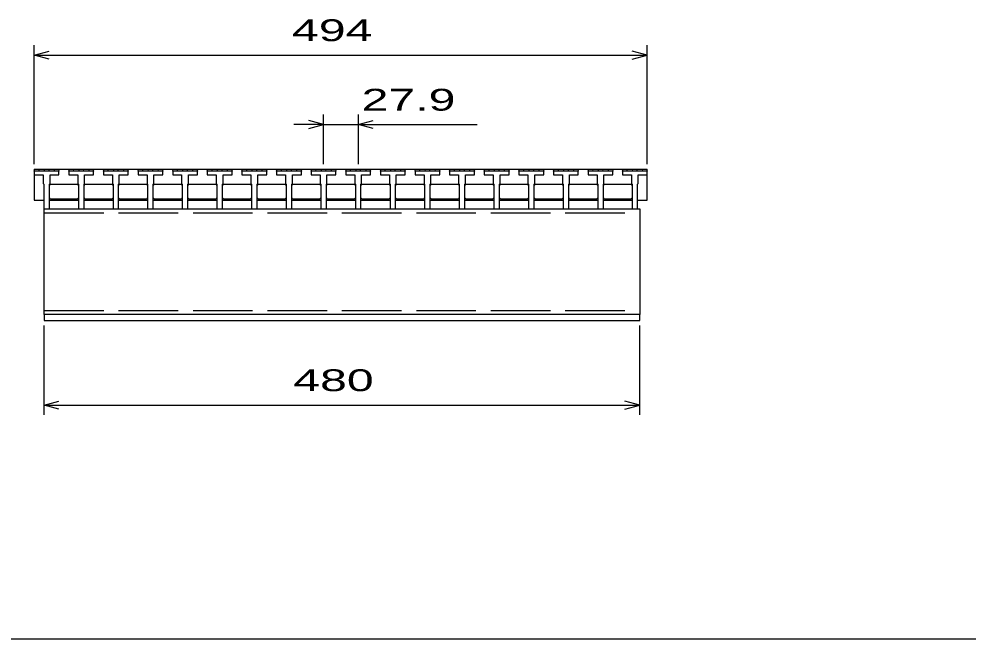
# Model space of a CAD drawing. Units: millimetres, scale not verified. Extents: x -1456 to 1385, y -1026 to 843.
# Drawn here: x -996 to -231, y -917 to -418 of the extents above; entities that cross this region are included whole.
import ezdxf
from ezdxf.enums import TextEntityAlignment as Align

# ---------------------------------------------------------------- set-up
doc = ezdxf.new("R2010")
doc.units = ezdxf.units.MM
doc.header["$LTSCALE"] = 8
doc.linetypes.add('DASHED', pattern=[7.5, 6, -1.5])
for name, color, linetype, lineweight in [('0_2', 150, 'Continuous', 25), ('16', 3, 'Continuous', 25), ('22', 2, 'Continuous', 25)]:
    doc.layers.add(name, color=color, linetype=linetype, lineweight=lineweight)
doc.styles.add('ベクトル', font='')
doc.styles.get('ベクトル').set_extended_font_data('ベクトル')

msp = doc.modelspace()

# ---------------------------------------------------------------- linework, layer by layer
at = {"layer": '0_2'}
msp.add_line((1384.8, -917.2), (-1383.2, -917.2), dxfattribs=at)
at = {"layer": '16'}
for p, q in [((-983.8, -540.2), (-983.3, -538.7)), ((-983.8, -538.7), (-489.8, -538.7)), ((-983.8, -538.7), (-983.8, -563.7)), ((-983.8, -540.2), (-983.8, -543.2)), ((-963.8, -540.2), (-983.8, -540.2)), ((-983.3, -538.7), (-980.4, -538.7)), ((-980.4, -538.7), (-979.9, -540.2)), ((-975.75, -540.2), (-975.25, -538.7)), ((-975.25, -538.7), (-972.35, -538.7)), ((-972.35, -538.7), (-971.85, -540.2)), ((-967.7, -540.2), (-967.2, -538.7)), ((-967.2, -538.7), (-964.3, -538.7)), ((-964.3, -538.7), (-963.8, -540.2)), ((-963.8, -543.2), (-963.8, -540.2)), ((-955.9, -540.2), (-955.4, -538.7)), ((-955.9, -540.2), (-955.9, -543.2)), ((-935.9, -540.2), (-955.9, -540.2)), ((-955.4, -538.7), (-952.5, -538.7)), ((-952.5, -538.7), (-952, -540.2)), ((-947.85, -540.2), (-947.35, -538.7)), ((-947.35, -538.7), (-944.45, -538.7)), ((-944.45, -538.7), (-943.95, -540.2)), ((-939.8, -540.2), (-939.3, -538.7)), ((-939.3, -538.7), (-936.4, -538.7)), ((-936.4, -538.7), (-935.9, -540.2)), ((-935.9, -543.2), (-935.9, -540.2)), ((-928, -540.2), (-927.5, -538.7)), ((-928, -540.2), (-928, -543.2)), ((-908, -540.2), (-928, -540.2)), ((-927.5, -538.7), (-924.6, -538.7)), ((-924.6, -538.7), (-924.1, -540.2)), ((-919.95, -540.2), (-919.45, -538.7)), ((-919.45, -538.7), (-916.55, -538.7)), ((-916.55, -538.7), (-916.05, -540.2)), ((-911.9, -540.2), (-911.4, -538.7)), ((-911.4, -538.7), (-908.5, -538.7)), ((-908.5, -538.7), (-908, -540.2)), ((-908, -543.2), (-908, -540.2)), ((-900.1, -540.2), (-899.6, -538.7)), ((-900.1, -540.2), (-900.1, -543.2)), ((-880.1, -540.2), (-900.1, -540.2)), ((-899.6, -538.7), (-896.7, -538.7)), ((-896.7, -538.7), (-896.2, -540.2)), ((-892.05, -540.2), (-891.55, -538.7)), ((-891.55, -538.7), (-888.65, -538.7)), ((-888.65, -538.7), (-888.15, -540.2)), ((-884, -540.2), (-883.5, -538.7)), ((-883.5, -538.7), (-880.6, -538.7)), ((-880.6, -538.7), (-880.1, -540.2)), ((-880.1, -543.2), (-880.1, -540.2)), ((-872.2, -540.2), (-871.7, -538.7)), ((-872.2, -540.2), (-872.2, -543.2)), ((-852.2, -540.2), (-872.2, -540.2)), ((-871.7, -538.7), (-868.8, -538.7)), ((-868.8, -538.7), (-868.3, -540.2)), ((-864.15, -540.2), (-863.65, -538.7)), ((-863.65, -538.7), (-860.75, -538.7)), ((-860.75, -538.7), (-860.25, -540.2)), ((-856.1, -540.2), (-855.6, -538.7)), ((-855.6, -538.7), (-852.7, -538.7)), ((-852.7, -538.7), (-852.2, -540.2)), ((-852.2, -543.2), (-852.2, -540.2)), ((-844.3, -540.2), (-843.8, -538.7)), ((-844.3, -540.2), (-844.3, -543.2)), ((-824.3, -540.2), (-844.3, -540.2)), ((-843.8, -538.7), (-840.9, -538.7)), ((-840.9, -538.7), (-840.4, -540.2)), ((-836.25, -540.2), (-835.75, -538.7)), ((-835.75, -538.7), (-832.85, -538.7)), ((-832.85, -538.7), (-832.35, -540.2)), ((-828.2, -540.2), (-827.7, -538.7)), ((-827.7, -538.7), (-824.8, -538.7)), ((-824.8, -538.7), (-824.3, -540.2)), ((-824.3, -543.2), (-824.3, -540.2)), ((-816.4, -540.2), (-815.9, -538.7)), ((-816.4, -540.2), (-816.4, -543.2)), ((-796.4, -540.2), (-816.4, -540.2)), ((-815.9, -538.7), (-813, -538.7)), ((-813, -538.7), (-812.5, -540.2)), ((-808.35, -540.2), (-807.85, -538.7)), ((-807.85, -538.7), (-804.95, -538.7)), ((-804.95, -538.7), (-804.45, -540.2)), ((-800.3, -540.2), (-799.8, -538.7)), ((-799.8, -538.7), (-796.9, -538.7)), ((-796.9, -538.7), (-796.4, -540.2)), ((-796.4, -543.2), (-796.4, -540.2)), ((-788.5, -540.2), (-788, -538.7)), ((-788.5, -540.2), (-788.5, -543.2)), ((-768.5, -540.2), (-788.5, -540.2)), ((-788, -538.7), (-785.1, -538.7)), ((-785.1, -538.7), (-784.6, -540.2)), ((-780.45, -540.2), (-779.95, -538.7)), ((-779.95, -538.7), (-777.05, -538.7)), ((-777.05, -538.7), (-776.55, -540.2)), ((-772.4, -540.2), (-771.9, -538.7)), ((-771.9, -538.7), (-769, -538.7)), ((-769, -538.7), (-768.5, -540.2)), ((-768.5, -543.2), (-768.5, -540.2)), ((-760.6, -540.2), (-760.1, -538.7)), ((-760.6, -540.2), (-760.6, -543.2)), ((-740.6, -540.2), (-760.6, -540.2)), ((-760.1, -538.7), (-757.2, -538.7)), ((-757.2, -538.7), (-756.7, -540.2)), ((-752.55, -540.2), (-752.05, -538.7)), ((-752.05, -538.7), (-749.15, -538.7)), ((-749.15, -538.7), (-748.65, -540.2)), ((-744.5, -540.2), (-744, -538.7)), ((-744, -538.7), (-741.1, -538.7)), ((-741.1, -538.7), (-740.6, -540.2)), ((-740.6, -543.2), (-740.6, -540.2)), ((-732.7, -540.2), (-732.2, -538.7)), ((-732.7, -540.2), (-732.7, -543.2)), ((-712.7, -540.2), (-732.7, -540.2)), ((-732.2, -538.7), (-729.3, -538.7)), ((-729.3, -538.7), (-728.8, -540.2)), ((-724.65, -540.2), (-724.15, -538.7)), ((-724.15, -538.7), (-721.25, -538.7)), ((-721.25, -538.7), (-720.75, -540.2)), ((-716.6, -540.2), (-716.1, -538.7)), ((-716.1, -538.7), (-713.2, -538.7)), ((-713.2, -538.7), (-712.7, -540.2)), ((-712.7, -543.2), (-712.7, -540.2)), ((-704.8, -540.2), (-704.3, -538.7)), ((-704.8, -540.2), (-704.8, -543.2)), ((-684.8, -540.2), (-704.8, -540.2)), ((-704.3, -538.7), (-701.4, -538.7)), ((-701.4, -538.7), (-700.9, -540.2)), ((-696.75, -540.2), (-696.25, -538.7)), ((-696.25, -538.7), (-693.35, -538.7)), ((-693.35, -538.7), (-692.85, -540.2)), ((-688.7, -540.2), (-688.2, -538.7)), ((-688.2, -538.7), (-685.3, -538.7)), ((-685.3, -538.7), (-684.8, -540.2)), ((-684.8, -543.2), (-684.8, -540.2)), ((-676.9, -540.2), (-676.4, -538.7)), ((-676.9, -540.2), (-676.9, -543.2)), ((-656.9, -540.2), (-676.9, -540.2)), ((-676.4, -538.7), (-673.5, -538.7)), ((-673.5, -538.7), (-673, -540.2)), ((-668.85, -540.2), (-668.35, -538.7)), ((-668.35, -538.7), (-665.45, -538.7)), ((-665.45, -538.7), (-664.95, -540.2)), ((-660.8, -540.2), (-660.3, -538.7)), ((-660.3, -538.7), (-657.4, -538.7)), ((-657.4, -538.7), (-656.9, -540.2)), ((-656.9, -543.2), (-656.9, -540.2)), ((-649, -540.2), (-648.5, -538.7)), ((-649, -540.2), (-649, -543.2)), ((-629, -540.2), (-649, -540.2)), ((-648.5, -538.7), (-645.6, -538.7)), ((-645.6, -538.7), (-645.1, -540.2)), ((-640.95, -540.2), (-640.45, -538.7)), ((-640.45, -538.7), (-637.55, -538.7)), ((-637.55, -538.7), (-637.05, -540.2)), ((-632.9, -540.2), (-632.4, -538.7)), ((-632.4, -538.7), (-629.5, -538.7)), ((-629.5, -538.7), (-629, -540.2)), ((-629, -543.2), (-629, -540.2)), ((-621.1, -540.2), (-620.6, -538.7)), ((-621.1, -540.2), (-621.1, -543.2)), ((-601.1, -540.2), (-621.1, -540.2)), ((-620.6, -538.7), (-617.7, -538.7)), ((-617.7, -538.7), (-617.2, -540.2)), ((-613.05, -540.2), (-612.55, -538.7)), ((-612.55, -538.7), (-609.65, -538.7)), ((-609.65, -538.7), (-609.15, -540.2)), ((-605, -540.2), (-604.5, -538.7)), ((-604.5, -538.7), (-601.6, -538.7)), ((-601.6, -538.7), (-601.1, -540.2)), ((-601.1, -543.2), (-601.1, -540.2)), ((-593.2, -540.2), (-592.7, -538.7)), ((-593.2, -540.2), (-593.2, -543.2)), ((-573.2, -540.2), (-593.2, -540.2)), ((-592.7, -538.7), (-589.8, -538.7)), ((-589.8, -538.7), (-589.3, -540.2)), ((-585.15, -540.2), (-584.65, -538.7)), ((-584.65, -538.7), (-581.75, -538.7)), ((-581.75, -538.7), (-581.25, -540.2)), ((-577.1, -540.2), (-576.6, -538.7)), ((-576.6, -538.7), (-573.7, -538.7)), ((-573.7, -538.7), (-573.2, -540.2)), ((-573.2, -543.2), (-573.2, -540.2)), ((-565.3, -540.2), (-564.8, -538.7)), ((-565.3, -540.2), (-565.3, -543.2)), ((-545.3, -540.2), (-565.3, -540.2)), ((-564.8, -538.7), (-561.9, -538.7)), ((-561.9, -538.7), (-561.4, -540.2)), ((-557.25, -540.2), (-556.75, -538.7)), ((-556.75, -538.7), (-553.85, -538.7)), ((-553.85, -538.7), (-553.35, -540.2)), ((-549.2, -540.2), (-548.7, -538.7)), ((-548.7, -538.7), (-545.8, -538.7)), ((-545.8, -538.7), (-545.3, -540.2)), ((-545.3, -543.2), (-545.3, -540.2)), ((-537.4, -540.2), (-536.9, -538.7)), ((-537.4, -540.2), (-537.4, -543.2)), ((-517.4, -540.2), (-537.4, -540.2)), ((-536.9, -538.7), (-534, -538.7)), ((-534, -538.7), (-533.5, -540.2)), ((-529.35, -540.2), (-528.85, -538.7)), ((-528.85, -538.7), (-525.95, -538.7)), ((-525.95, -538.7), (-525.45, -540.2)), ((-521.3, -540.2), (-520.8, -538.7)), ((-520.8, -538.7), (-517.9, -538.7)), ((-517.9, -538.7), (-517.4, -540.2)), ((-517.4, -543.2), (-517.4, -540.2)), ((-509.8, -540.2), (-509.3, -538.7)), ((-509.8, -540.2), (-509.8, -543.2)), ((-489.8, -540.2), (-509.8, -540.2)), ((-509.3, -538.7), (-506.4, -538.7)), ((-506.4, -538.7), (-505.9, -540.2)), ((-501.75, -540.2), (-501.25, -538.7)), ((-501.25, -538.7), (-498.35, -538.7)), ((-498.35, -538.7), (-497.85, -540.2)), ((-493.7, -540.2), (-493.2, -538.7)), ((-493.2, -538.7), (-490.3, -538.7)), ((-490.3, -538.7), (-489.8, -540.2)), ((-489.8, -563.7), (-489.8, -538.7)), ((-489.8, -543.2), (-489.8, -540.2)), ((-983.8, -543.2), (-976.55, -543.2)), ((-976.55, -543.2), (-976.55, -550.2)), ((-976.55, -550.2), (-976.05, -550.7)), ((-971.55, -550.7), (-971.05, -550.2)), ((-971.05, -550.2), (-971.05, -543.2)), ((-971.05, -543.2), (-963.8, -543.2)), ((-955.9, -543.2), (-948.65, -543.2)), ((-948.65, -543.2), (-948.65, -550.2)), ((-948.65, -550.2), (-948.15, -550.7)), ((-943.65, -550.7), (-943.15, -550.2)), ((-943.15, -550.2), (-943.15, -543.2)), ((-943.15, -543.2), (-935.9, -543.2)), ((-928, -543.2), (-920.75, -543.2)), ((-920.75, -543.2), (-920.75, -550.2)), ((-920.75, -550.2), (-920.25, -550.7)), ((-915.75, -550.7), (-915.25, -550.2)), ((-915.25, -550.2), (-915.25, -543.2)), ((-915.25, -543.2), (-908, -543.2)), ((-900.1, -543.2), (-892.85, -543.2)), ((-892.85, -543.2), (-892.85, -550.2)), ((-892.85, -550.2), (-892.35, -550.7)), ((-887.85, -550.7), (-887.35, -550.2)), ((-887.35, -550.2), (-887.35, -543.2)), ((-887.35, -543.2), (-880.1, -543.2)), ((-872.2, -543.2), (-864.95, -543.2)), ((-864.95, -543.2), (-864.95, -550.2)), ((-864.95, -550.2), (-864.45, -550.7)), ((-859.95, -550.7), (-859.45, -550.2)), ((-859.45, -550.2), (-859.45, -543.2)), ((-859.45, -543.2), (-852.2, -543.2)), ((-844.3, -543.2), (-837.05, -543.2)), ((-837.05, -543.2), (-837.05, -550.2)), ((-837.05, -550.2), (-836.55, -550.7)), ((-832.05, -550.7), (-831.55, -550.2)), ((-831.55, -550.2), (-831.55, -543.2)), ((-831.55, -543.2), (-824.3, -543.2)), ((-816.4, -543.2), (-809.15, -543.2)), ((-809.15, -543.2), (-809.15, -550.2)), ((-809.15, -550.2), (-808.65, -550.7)), ((-804.15, -550.7), (-803.65, -550.2)), ((-803.65, -550.2), (-803.65, -543.2)), ((-803.65, -543.2), (-796.4, -543.2)), ((-788.5, -543.2), (-781.25, -543.2)), ((-781.25, -543.2), (-781.25, -550.2)), ((-781.25, -550.2), (-780.75, -550.7)), ((-776.25, -550.7), (-775.75, -550.2)), ((-775.75, -550.2), (-775.75, -543.2)), ((-775.75, -543.2), (-768.5, -543.2)), ((-760.6, -543.2), (-753.35, -543.2)), ((-753.35, -543.2), (-753.35, -550.2)), ((-753.35, -550.2), (-752.85, -550.7)), ((-748.35, -550.7), (-747.85, -550.2)), ((-747.85, -550.2), (-747.85, -543.2)), ((-747.85, -543.2), (-740.6, -543.2)), ((-732.7, -543.2), (-725.45, -543.2)), ((-725.45, -543.2), (-725.45, -550.2)), ((-725.45, -550.2), (-724.95, -550.7)), ((-720.45, -550.7), (-719.95, -550.2)), ((-719.95, -550.2), (-719.95, -543.2)), ((-719.95, -543.2), (-712.7, -543.2)), ((-704.8, -543.2), (-697.55, -543.2)), ((-697.55, -543.2), (-697.55, -550.2)), ((-697.55, -550.2), (-697.05, -550.7)), ((-692.55, -550.7), (-692.05, -550.2)), ((-692.05, -550.2), (-692.05, -543.2)), ((-692.05, -543.2), (-684.8, -543.2)), ((-676.9, -543.2), (-669.65, -543.2)), ((-669.65, -543.2), (-669.65, -550.2)), ((-669.65, -550.2), (-669.15, -550.7)), ((-664.65, -550.7), (-664.15, -550.2)), ((-664.15, -550.2), (-664.15, -543.2)), ((-664.15, -543.2), (-656.9, -543.2)), ((-649, -543.2), (-641.75, -543.2)), ((-641.75, -543.2), (-641.75, -550.2)), ((-641.75, -550.2), (-641.25, -550.7)), ((-636.75, -550.7), (-636.25, -550.2)), ((-636.25, -550.2), (-636.25, -543.2)), ((-636.25, -543.2), (-629, -543.2)), ((-621.1, -543.2), (-613.85, -543.2)), ((-613.85, -543.2), (-613.85, -550.2)), ((-613.85, -550.2), (-613.35, -550.7)), ((-608.85, -550.7), (-608.35, -550.2)), ((-608.35, -550.2), (-608.35, -543.2)), ((-608.35, -543.2), (-601.1, -543.2)), ((-593.2, -543.2), (-585.95, -543.2)), ((-585.95, -543.2), (-585.95, -550.2)), ((-585.95, -550.2), (-585.45, -550.7)), ((-580.95, -550.7), (-580.45, -550.2)), ((-580.45, -550.2), (-580.45, -543.2)), ((-580.45, -543.2), (-573.2, -543.2)), ((-565.3, -543.2), (-558.05, -543.2)), ((-558.05, -543.2), (-558.05, -550.2)), ((-558.05, -550.2), (-557.55, -550.7)), ((-553.05, -550.7), (-552.55, -550.2)), ((-552.55, -550.2), (-552.55, -543.2)), ((-552.55, -543.2), (-545.3, -543.2)), ((-537.4, -543.2), (-530.15, -543.2)), ((-530.15, -543.2), (-530.15, -550.2)), ((-530.15, -550.2), (-529.65, -550.7)), ((-525.15, -550.7), (-524.65, -550.2)), ((-524.65, -550.2), (-524.65, -543.2)), ((-524.65, -543.2), (-517.4, -543.2)), ((-509.8, -543.2), (-502.55, -543.2)), ((-502.55, -543.2), (-502.55, -550.2)), ((-502.55, -550.2), (-502.05, -550.7)), ((-497.55, -550.7), (-497.05, -550.2)), ((-497.05, -550.2), (-497.05, -543.2)), ((-497.05, -543.2), (-489.8, -543.2)), ((-976.05, -550.7), (-976.05, -570.7)), ((-971.55, -570.7), (-971.55, -550.7)), ((-971.55, -551.7), (-970.55, -550.7)), ((-970.55, -550.7), (-949.15, -550.7)), ((-949.15, -550.7), (-948.15, -551.7)), ((-948.15, -550.7), (-948.15, -570.7)), ((-943.65, -570.7), (-943.65, -550.7)), ((-943.65, -551.7), (-942.65, -550.7)), ((-942.65, -550.7), (-921.25, -550.7)), ((-921.25, -550.7), (-920.25, -551.7)), ((-920.25, -550.7), (-920.25, -570.7)), ((-915.75, -570.7), (-915.75, -550.7)), ((-915.75, -551.7), (-914.75, -550.7)), ((-914.75, -550.7), (-893.35, -550.7)), ((-893.35, -550.7), (-892.35, -551.7)), ((-892.35, -550.7), (-892.35, -570.7)), ((-887.85, -570.7), (-887.85, -550.7)), ((-887.85, -551.7), (-886.85, -550.7)), ((-886.85, -550.7), (-865.45, -550.7)), ((-865.45, -550.7), (-864.45, -551.7)), ((-864.45, -550.7), (-864.45, -570.7)), ((-859.95, -570.7), (-859.95, -550.7)), ((-859.95, -551.7), (-858.95, -550.7)), ((-858.95, -550.7), (-837.55, -550.7)), ((-837.55, -550.7), (-836.55, -551.7)), ((-836.55, -550.7), (-836.55, -570.7)), ((-832.05, -570.7), (-832.05, -550.7)), ((-832.05, -551.7), (-831.05, -550.7)), ((-831.05, -550.7), (-809.65, -550.7)), ((-809.65, -550.7), (-808.65, -551.7)), ((-808.65, -550.7), (-808.65, -570.7)), ((-804.15, -570.7), (-804.15, -550.7)), ((-804.15, -551.7), (-803.15, -550.7)), ((-803.15, -550.7), (-781.75, -550.7)), ((-781.75, -550.7), (-780.75, -551.7)), ((-780.75, -550.7), (-780.75, -570.7)), ((-776.25, -570.7), (-776.25, -550.7)), ((-776.25, -551.7), (-775.25, -550.7)), ((-775.25, -550.7), (-753.85, -550.7)), ((-753.85, -550.7), (-752.85, -551.7)), ((-752.85, -550.7), (-752.85, -570.7)), ((-748.35, -570.7), (-748.35, -550.7)), ((-748.35, -551.7), (-747.35, -550.7)), ((-747.35, -550.7), (-725.95, -550.7)), ((-725.95, -550.7), (-724.95, -551.7)), ((-724.95, -550.7), (-724.95, -570.7)), ((-720.45, -570.7), (-720.45, -550.7)), ((-720.45, -551.7), (-719.45, -550.7)), ((-719.45, -550.7), (-698.05, -550.7)), ((-698.05, -550.7), (-697.05, -551.7)), ((-697.05, -550.7), (-697.05, -570.7)), ((-692.55, -570.7), (-692.55, -550.7)), ((-692.55, -551.7), (-691.55, -550.7)), ((-691.55, -550.7), (-670.15, -550.7)), ((-670.15, -550.7), (-669.15, -551.7)), ((-669.15, -550.7), (-669.15, -570.7)), ((-664.65, -570.7), (-664.65, -550.7)), ((-664.65, -551.7), (-663.65, -550.7)), ((-663.65, -550.7), (-642.25, -550.7)), ((-642.25, -550.7), (-641.25, -551.7)), ((-641.25, -550.7), (-641.25, -570.7)), ((-636.75, -570.7), (-636.75, -550.7)), ((-636.75, -551.7), (-635.75, -550.7)), ((-635.75, -550.7), (-614.35, -550.7)), ((-614.35, -550.7), (-613.35, -551.7)), ((-613.35, -550.7), (-613.35, -570.7)), ((-608.85, -570.7), (-608.85, -550.7)), ((-608.85, -551.7), (-607.85, -550.7)), ((-607.85, -550.7), (-586.45, -550.7)), ((-586.45, -550.7), (-585.45, -551.7)), ((-585.45, -550.7), (-585.45, -570.7)), ((-580.95, -570.7), (-580.95, -550.7)), ((-580.95, -551.7), (-579.95, -550.7)), ((-579.95, -550.7), (-558.55, -550.7)), ((-558.55, -550.7), (-557.55, -551.7)), ((-557.55, -550.7), (-557.55, -570.7)), ((-553.05, -570.7), (-553.05, -550.7)), ((-553.05, -551.7), (-552.05, -550.7)), ((-552.05, -550.7), (-530.65, -550.7)), ((-530.65, -550.7), (-529.65, -551.7)), ((-529.65, -550.7), (-529.65, -570.7)), ((-525.15, -570.7), (-525.15, -550.7)), ((-525.15, -551.7), (-524.15, -550.7)), ((-524.15, -550.7), (-503.05, -550.7)), ((-503.05, -550.7), (-502.05, -551.7)), ((-502.05, -550.7), (-502.05, -570.7)), ((-497.55, -570.7), (-497.55, -550.7)), ((-983.8, -563.7), (-976.05, -563.7)), ((-970.55, -562.7), (-971.55, -561.7)), ((-971.55, -563.7), (-948.15, -563.7)), ((-949.15, -562.7), (-970.55, -562.7)), ((-948.15, -561.7), (-949.15, -562.7)), ((-942.65, -562.7), (-943.65, -561.7)), ((-943.65, -563.7), (-920.25, -563.7)), ((-921.25, -562.7), (-942.65, -562.7)), ((-920.25, -561.7), (-921.25, -562.7)), ((-914.75, -562.7), (-915.75, -561.7)), ((-915.75, -563.7), (-892.35, -563.7)), ((-893.35, -562.7), (-914.75, -562.7)), ((-892.35, -561.7), (-893.35, -562.7)), ((-886.85, -562.7), (-887.85, -561.7)), ((-887.85, -563.7), (-864.45, -563.7)), ((-865.45, -562.7), (-886.85, -562.7)), ((-864.45, -561.7), (-865.45, -562.7)), ((-858.95, -562.7), (-859.95, -561.7)), ((-859.95, -563.7), (-836.55, -563.7)), ((-837.55, -562.7), (-858.95, -562.7)), ((-836.55, -561.7), (-837.55, -562.7)), ((-831.05, -562.7), (-832.05, -561.7)), ((-832.05, -563.7), (-808.65, -563.7)), ((-809.65, -562.7), (-831.05, -562.7)), ((-808.65, -561.7), (-809.65, -562.7)), ((-803.15, -562.7), (-804.15, -561.7)), ((-804.15, -563.7), (-780.75, -563.7)), ((-781.75, -562.7), (-803.15, -562.7)), ((-780.75, -561.7), (-781.75, -562.7)), ((-775.25, -562.7), (-776.25, -561.7)), ((-776.25, -563.7), (-752.85, -563.7)), ((-753.85, -562.7), (-775.25, -562.7)), ((-752.85, -561.7), (-753.85, -562.7)), ((-747.35, -562.7), (-748.35, -561.7)), ((-748.35, -563.7), (-724.95, -563.7)), ((-725.95, -562.7), (-747.35, -562.7)), ((-724.95, -561.7), (-725.95, -562.7)), ((-719.45, -562.7), (-720.45, -561.7)), ((-720.45, -563.7), (-697.05, -563.7)), ((-698.05, -562.7), (-719.45, -562.7)), ((-697.05, -561.7), (-698.05, -562.7)), ((-691.55, -562.7), (-692.55, -561.7)), ((-692.55, -563.7), (-669.15, -563.7)), ((-670.15, -562.7), (-691.55, -562.7)), ((-669.15, -561.7), (-670.15, -562.7)), ((-663.65, -562.7), (-664.65, -561.7)), ((-664.65, -563.7), (-641.25, -563.7)), ((-642.25, -562.7), (-663.65, -562.7)), ((-641.25, -561.7), (-642.25, -562.7)), ((-635.75, -562.7), (-636.75, -561.7)), ((-636.75, -563.7), (-613.35, -563.7)), ((-614.35, -562.7), (-635.75, -562.7)), ((-613.35, -561.7), (-614.35, -562.7)), ((-607.85, -562.7), (-608.85, -561.7)), ((-608.85, -563.7), (-585.45, -563.7)), ((-586.45, -562.7), (-607.85, -562.7)), ((-585.45, -561.7), (-586.45, -562.7)), ((-579.95, -562.7), (-580.95, -561.7)), ((-580.95, -563.7), (-557.55, -563.7)), ((-558.55, -562.7), (-579.95, -562.7)), ((-557.55, -561.7), (-558.55, -562.7)), ((-552.05, -562.7), (-553.05, -561.7)), ((-553.05, -563.7), (-529.65, -563.7)), ((-530.65, -562.7), (-552.05, -562.7)), ((-529.65, -561.7), (-530.65, -562.7)), ((-524.15, -562.7), (-525.15, -561.7)), ((-525.15, -563.7), (-502.05, -563.7)), ((-503.05, -562.7), (-524.15, -562.7)), ((-502.05, -561.7), (-503.05, -562.7)), ((-497.55, -563.7), (-489.8, -563.7)), ((-976.05, -570.7), (-971.55, -570.7)), ((-975.8, -570.7), (-495.8, -570.7)), ((-975.8, -655.7), (-975.8, -570.7)), ((-948.15, -570.7), (-943.65, -570.7)), ((-920.25, -570.7), (-915.75, -570.7)), ((-892.35, -570.7), (-887.85, -570.7)), ((-864.45, -570.7), (-859.95, -570.7)), ((-836.55, -570.7), (-832.05, -570.7)), ((-808.65, -570.7), (-804.15, -570.7)), ((-780.75, -570.7), (-776.25, -570.7)), ((-752.85, -570.7), (-748.35, -570.7)), ((-724.95, -570.7), (-720.45, -570.7)), ((-697.05, -570.7), (-692.55, -570.7)), ((-669.15, -570.7), (-664.65, -570.7)), ((-641.25, -570.7), (-636.75, -570.7)), ((-613.35, -570.7), (-608.85, -570.7)), ((-585.45, -570.7), (-580.95, -570.7)), ((-557.55, -570.7), (-553.05, -570.7)), ((-529.65, -570.7), (-525.15, -570.7)), ((-502.05, -570.7), (-497.55, -570.7)), ((-495.8, -570.7), (-495.8, -655.7)), ((-495.8, -655.7), (-975.8, -655.7)), ((-975.8, -655.7), (-975.8, -660.7)), ((-495.8, -660.7), (-495.8, -655.7)), ((-975.8, -660.7), (-495.8, -660.7))]:
    msp.add_line(p, q, dxfattribs=at)
at = {"layer": '16', "linetype": 'DASHED'}
for p, q in [((-975.8, -573.9), (-495.8, -573.9)), ((-975.8, -652.5), (-495.8, -652.5))]:
    msp.add_line(p, q, dxfattribs=at)
at = {"layer": '22', "color": 4}
for p, q in [((-983.8, -534.7), (-983.8, -438.7)), ((-983.8, -446.7), (-971.8, -443.5)), ((-489.8, -446.7), (-501.8, -443.5)), ((-489.8, -534.7), (-489.8, -438.7)), ((-971.8, -449.9), (-983.8, -446.7)), ((-983.8, -446.7), (-489.8, -446.7)), ((-501.8, -449.9), (-489.8, -446.7)), ((-750.6, -534.7), (-750.6, -494.7)), ((-722.7, -494.7), (-722.7, -534.7)), ((-750.6, -502.7), (-774.6, -502.7)), ((-750.6, -502.7), (-762.6, -499.5)), ((-762.6, -505.9), (-750.6, -502.7)), ((-750.6, -502.7), (-722.7, -502.7)), ((-722.7, -502.7), (-710.7, -499.5)), ((-710.7, -505.9), (-722.7, -502.7)), ((-722.7, -502.7), (-626.7, -502.7)), ((-975.8, -736.7), (-975.8, -664.7)), ((-495.8, -736.7), (-495.8, -664.7)), ((-975.8, -728.7), (-963.8, -725.5)), ((-495.8, -728.7), (-507.8, -725.5)), ((-963.8, -731.9), (-975.8, -728.7)), ((-975.8, -728.7), (-495.8, -728.7)), ((-507.8, -731.9), (-495.8, -728.7))]:
    msp.add_line(p, q, dxfattribs=at)

# ---------------------------------------------------------------- texts
at = {"layer": '22', "style": 'ベクトル', "width": 1.65}
for s, p in [(' 494 ', (-786.8, -426.7)), (' 27.9 ', (-730.7, -482.7)), (' 480 ', (-785.8, -708.7))]:
    msp.add_text(s, height=17.6, dxfattribs=at).set_placement(p, align=Align.MIDDLE_LEFT)

doc.saveas('drawing.dxf')
